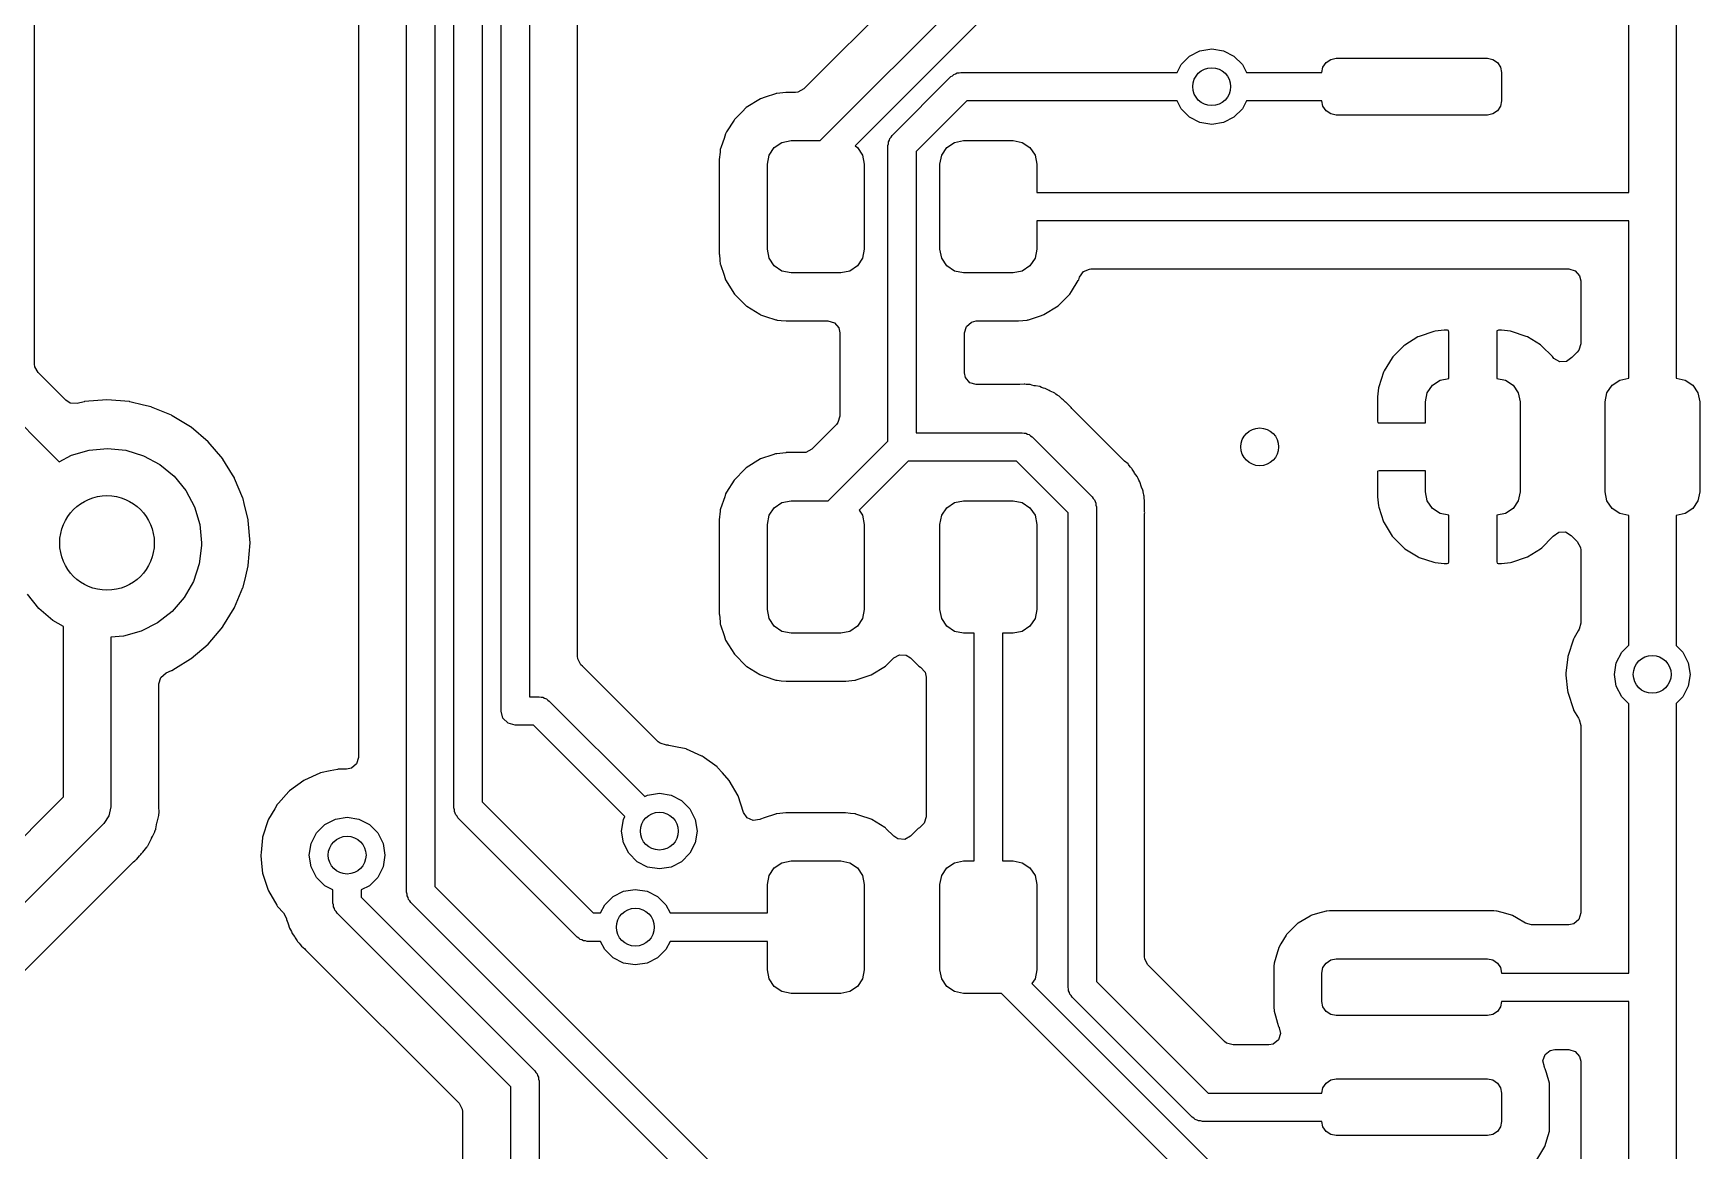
# Model space of a CAD drawing. Extents: x 51 to 243, y -135 to -54.
# Drawn here: x 205.98 to 223.6, y -107.77 to -95.96 of the extents above; entities that cross this region are included whole.
import ezdxf

# ---------------------------------------------------------------- set-up
doc = ezdxf.new("R2010")
doc.units = 0
doc.layers.add('BLACK', color=7, linetype='CONTINUOUS')

msp = doc.modelspace()

# ---------------------------------------------------------------- linework, layer by layer
at = {"layer": 'BLACK', "linetype": 'CONTINUOUS'}
for p, q in [((209.925, -105.041), (209.925, -83.549)), ((210.225, -83.6112), (210.225, -104.979)), ((210.424, -104.148), (210.424, -83.8115)), ((210.724, -83.8736), (210.724, -104.086)), ((210.924, -103.124), (210.924, -84.074)), ((211.224, -84.1361), (211.224, -102.974)), ((223.351, -84.1647), (223.351, -99.605)), ((211.732, -102.545), (211.732, -89.7147)), ((222.851, -97.64), (222.851, -92.86)), ((205.99, -99.4556), (205.99, -94.2941)), ((215.383, -95.2874), (214.126, -96.5446)), ((209.416, -95.4436), (209.416, -103.614)), ((214.3, -97.09), (215.928, -95.4611)), ((216.174, -95.6394), (214.668, -97.1463)), ((218.116, -96.2849), (218.205, -96.1964)), ((218.205, -96.1964), (218.316, -96.1396)), ((218.316, -96.1396), (218.44, -96.12)), ((218.44, -96.12), (218.564, -96.1396)), ((218.564, -96.1396), (218.675, -96.1964)), ((218.675, -96.1964), (218.764, -96.2849)), ((219.699, -96.2314), (219.756, -96.22)), ((219.756, -96.22), (221.356, -96.22)), ((221.356, -96.22), (221.413, -96.2314)), ((215.699, -96.4041), (215.713, -96.3901)), ((215.713, -96.3901), (215.732, -96.385)), ((215.732, -96.385), (215.749, -96.3751)), ((215.749, -96.3751), (215.769, -96.3751)), ((215.769, -96.3751), (215.788, -96.37)), ((215.788, -96.37), (218.073, -96.37)), ((218.073, -96.37), (218.116, -96.2849)), ((218.764, -96.2849), (218.807, -96.37)), ((218.807, -96.37), (219.606, -96.37)), ((219.606, -96.37), (219.617, -96.3126)), ((219.617, -96.3126), (219.65, -96.2639)), ((219.65, -96.2639), (219.699, -96.2314)), ((221.413, -96.2314), (221.462, -96.2639)), ((221.462, -96.2639), (221.495, -96.3126)), ((221.495, -96.3126), (221.506, -96.37)), ((221.506, -96.37), (221.506, -96.67)), ((214.064, -96.5786), (214.037, -96.5815)), ((214.126, -96.5446), (214.064, -96.5786)), ((215.06, -97.0361), (215.682, -96.4139)), ((215.682, -96.4139), (215.699, -96.4041)), ((213.511, -96.7467), (213.481, -96.7776)), ((213.517, -96.7415), (213.511, -96.7467)), ((213.667, -96.6484), (213.517, -96.7415)), ((213.718, -96.6314), (213.667, -96.6484)), ((213.828, -96.5947), (213.718, -96.6314)), ((213.835, -96.5925), (213.828, -96.5947)), ((213.828, -96.5947), (213.828, -96.5947)), ((213.842, -96.5918), (213.835, -96.5925)), ((213.937, -96.5818), (213.842, -96.5918)), ((213.842, -96.5918), (213.842, -96.5918)), ((213.941, -96.5815), (213.937, -96.5818)), ((213.937, -96.5818), (213.937, -96.5818)), ((214.037, -96.5815), (213.941, -96.5815)), ((215.85, -96.67), (215.316, -97.2043)), ((218.073, -96.67), (215.85, -96.67)), ((218.116, -96.7551), (218.073, -96.67)), ((218.205, -96.8436), (218.116, -96.7551)), ((218.764, -96.7551), (218.675, -96.8436)), ((218.807, -96.67), (218.764, -96.7551)), ((219.606, -96.67), (218.807, -96.67)), ((219.617, -96.7274), (219.606, -96.67)), ((219.65, -96.7761), (219.617, -96.7274)), ((221.495, -96.7274), (221.462, -96.7761)), ((221.506, -96.67), (221.495, -96.7274)), ((213.388, -96.8729), (213.31, -96.9989)), ((213.392, -96.8667), (213.388, -96.8729)), ((213.388, -96.8729), (213.388, -96.8729)), ((213.481, -96.7776), (213.392, -96.8667)), ((218.316, -96.9004), (218.205, -96.8436)), ((218.44, -96.92), (218.316, -96.9004)), ((218.564, -96.9004), (218.44, -96.92)), ((218.675, -96.8436), (218.564, -96.9004)), ((219.699, -96.8086), (219.65, -96.7761)), ((219.756, -96.82), (219.699, -96.8086)), ((221.356, -96.82), (219.756, -96.82)), ((221.413, -96.8086), (221.356, -96.82)), ((221.462, -96.7761), (221.413, -96.8086)), ((213.282, -97.0684), (213.253, -97.155)), ((213.299, -97.0173), (213.282, -97.0684)), ((213.31, -96.9989), (213.299, -97.0173)), ((213.895, -97.109), (213.991, -97.09)), ((213.991, -97.09), (214.3, -97.09)), ((215.021, -97.1033), (215.031, -97.0862)), ((215.021, -97.1231), (215.021, -97.1033)), ((215.031, -97.0862), (215.036, -97.0672)), ((215.036, -97.0672), (215.05, -97.0532)), ((215.05, -97.0532), (215.06, -97.0361)), ((215.72, -97.109), (215.816, -97.09)), ((215.816, -97.09), (216.341, -97.09)), ((216.341, -97.09), (216.437, -97.109)), ((213.241, -97.2114), (213.232, -97.2896)), ((213.243, -97.192), (213.241, -97.2114)), ((213.253, -97.155), (213.243, -97.1851)), ((213.243, -97.1851), (213.243, -97.192)), ((213.243, -97.192), (213.243, -97.192)), ((213.741, -97.34), (213.76, -97.2443)), ((213.76, -97.2443), (213.814, -97.1632)), ((213.814, -97.1632), (213.895, -97.109)), ((214.668, -97.1463), (214.693, -97.1632)), ((214.693, -97.1632), (214.747, -97.2443)), ((214.747, -97.2443), (214.766, -97.34)), ((215.016, -97.1422), (215.021, -97.1231)), ((215.016, -100.268), (215.016, -97.1422)), ((215.316, -97.2043), (215.316, -100.18)), ((215.566, -97.34), (215.585, -97.2443)), ((215.585, -97.2443), (215.639, -97.1632)), ((215.639, -97.1632), (215.72, -97.109)), ((216.437, -97.109), (216.518, -97.1632)), ((216.518, -97.1632), (216.572, -97.2443)), ((216.572, -97.2443), (216.591, -97.34)), ((213.232, -97.2896), (213.232, -98.2904)), ((213.741, -98.24), (213.741, -97.34)), ((214.766, -97.34), (214.766, -98.24)), ((215.566, -98.24), (215.566, -97.34)), ((216.591, -97.34), (216.591, -97.64)), ((216.591, -97.64), (222.851, -97.64)), ((222.851, -97.94), (216.591, -97.94)), ((216.591, -97.94), (216.591, -98.24)), ((222.851, -99.605), (222.851, -97.94)), ((213.232, -98.2904), (213.233, -98.2936)), ((213.233, -98.2936), (213.233, -98.2936)), ((213.233, -98.2936), (213.239, -98.3564)), ((213.76, -98.3357), (213.741, -98.24)), ((213.814, -98.4168), (213.76, -98.3357)), ((214.747, -98.3357), (214.693, -98.4168)), ((214.766, -98.24), (214.747, -98.3357)), ((215.585, -98.3357), (215.566, -98.24)), ((215.639, -98.4168), (215.585, -98.3357)), ((216.572, -98.3357), (216.518, -98.4168)), ((216.591, -98.24), (216.572, -98.3357)), ((213.239, -98.3564), (213.243, -98.3962)), ((213.243, -98.3962), (213.246, -98.4027)), ((213.246, -98.4027), (213.246, -98.4027)), ((213.246, -98.4027), (213.283, -98.5152)), ((213.283, -98.5152), (213.299, -98.5639)), ((213.895, -98.471), (213.814, -98.4168)), ((213.991, -98.49), (213.895, -98.471)), ((214.516, -98.49), (213.991, -98.49)), ((214.612, -98.471), (214.516, -98.49)), ((214.693, -98.4168), (214.612, -98.471)), ((215.72, -98.471), (215.639, -98.4168)), ((215.816, -98.49), (215.72, -98.471)), ((216.341, -98.49), (215.816, -98.49)), ((216.437, -98.471), (216.341, -98.49)), ((216.518, -98.4168), (216.437, -98.471)), ((217.042, -98.5348), (217.083, -98.4765)), ((217.083, -98.4765), (217.148, -98.4492)), ((217.148, -98.4492), (217.162, -98.4485)), ((217.162, -98.4485), (222.216, -98.4485)), ((222.216, -98.4485), (222.285, -98.4685)), ((222.285, -98.4685), (222.331, -98.5222)), ((213.299, -98.5639), (213.393, -98.7143)), ((216.94, -98.7133), (216.956, -98.6875)), ((216.956, -98.6875), (217.029, -98.569)), ((217.029, -98.569), (217.033, -98.5627)), ((217.029, -98.569), (217.029, -98.569)), ((217.033, -98.5627), (217.042, -98.5348)), ((222.331, -98.5222), (222.343, -98.5745)), ((222.343, -98.5745), (222.343, -99.2386)), ((213.393, -98.7143), (213.518, -98.8393)), ((213.518, -98.8393), (213.524, -98.8431)), ((213.524, -98.8431), (213.524, -98.8431)), ((213.524, -98.8431), (213.661, -98.9277)), ((216.665, -98.9316), (216.815, -98.8385)), ((216.815, -98.8385), (216.94, -98.7133)), ((213.661, -98.9277), (213.668, -98.9321)), ((213.668, -98.9321), (213.722, -98.9498)), ((213.722, -98.9498), (213.83, -98.9856)), ((213.83, -98.9856), (213.83, -98.9856)), ((213.83, -98.9856), (213.836, -98.9878)), ((213.836, -98.9878), (213.843, -98.9885)), ((213.843, -98.9885), (213.843, -98.9885)), ((213.843, -98.9885), (213.886, -98.9929)), ((213.886, -98.9929), (213.941, -98.9985)), ((213.941, -98.9985), (214.381, -98.9985)), ((214.381, -98.9985), (214.45, -99.0185)), ((214.45, -99.0185), (214.496, -99.0722)), ((215.845, -99.0564), (215.898, -99.0099)), ((215.898, -99.0099), (215.95, -98.9985)), ((215.95, -98.9985), (216.391, -98.9985)), ((216.391, -98.9985), (216.395, -98.9982)), ((216.395, -98.9982), (216.49, -98.9882)), ((216.395, -98.9982), (216.395, -98.9982)), ((216.49, -98.9882), (216.497, -98.9875)), ((216.49, -98.9882), (216.49, -98.9882)), ((216.497, -98.9875), (216.504, -98.9853)), ((216.504, -98.9853), (216.64, -98.9399)), ((216.504, -98.9853), (216.504, -98.9853)), ((216.64, -98.9399), (216.665, -98.9316)), ((214.496, -99.0722), (214.507, -99.1245)), ((214.507, -99.1245), (214.507, -100.005)), ((215.825, -99.1245), (215.845, -99.0564)), ((215.825, -99.5455), (215.825, -99.1245)), ((220.621, -99.1678), (220.483, -99.2531)), ((220.634, -99.1616), (220.621, -99.1678)), ((220.788, -99.1101), (220.634, -99.1616)), ((220.802, -99.1073), (220.788, -99.1101)), ((220.897, -99.0973), (220.802, -99.1073)), ((220.904, -99.097), (220.897, -99.0973)), ((220.933, -99.097), (220.904, -99.097)), ((220.941, -99.0987), (220.933, -99.097)), ((220.943, -99.0999), (220.941, -99.0987)), ((220.947, -99.1151), (220.943, -99.0999)), ((220.947, -99.6058), (220.947, -99.1151)), ((221.457, -99.1029), (221.455, -99.1105)), ((221.455, -99.1105), (221.455, -99.6058)), ((221.458, -99.1015), (221.457, -99.1029)), ((221.473, -99.097), (221.458, -99.1015)), ((221.498, -99.097), (221.473, -99.097)), ((221.505, -99.0973), (221.498, -99.097)), ((221.599, -99.107), (221.505, -99.0973)), ((221.612, -99.1099), (221.599, -99.107)), ((221.767, -99.161), (221.612, -99.1099)), ((221.78, -99.1672), (221.767, -99.161)), ((221.918, -99.2522), (221.78, -99.1672)), ((220.348, -99.3882), (220.263, -99.5262)), ((220.357, -99.3768), (220.348, -99.3882)), ((220.472, -99.2621), (220.357, -99.3768)), ((220.483, -99.2531), (220.472, -99.2621)), ((221.929, -99.2613), (221.918, -99.2522)), ((222.044, -99.3758), (221.929, -99.2613)), ((222.052, -99.3859), (222.044, -99.3758)), ((222.059, -99.3944), (222.052, -99.3859)), ((222.121, -99.4301), (222.059, -99.3944)), ((222.249, -99.3862), (222.192, -99.4268)), ((222.252, -99.3817), (222.249, -99.3862)), ((222.306, -99.3276), (222.252, -99.3817)), ((222.322, -99.3067), (222.306, -99.3276)), ((222.343, -99.2386), (222.322, -99.3067)), ((205.993, -99.4824), (205.99, -99.4556)), ((206.027, -99.5447), (205.993, -99.4824)), ((206.32, -99.8374), (206.027, -99.5447)), ((215.836, -99.5978), (215.825, -99.5455)), ((220.257, -99.5394), (220.206, -99.6937)), ((220.263, -99.5262), (220.257, -99.5394)), ((222.192, -99.4268), (222.121, -99.4301)), ((205.482, -99.7184), (206.251, -100.487)), ((215.882, -99.6515), (215.836, -99.5978)), ((215.95, -99.6715), (215.882, -99.6515)), ((216.399, -99.6715), (215.95, -99.6715)), ((216.411, -99.6709), (216.399, -99.6715)), ((216.457, -99.6666), (216.411, -99.6709)), ((216.465, -99.6678), (216.457, -99.6666)), ((216.478, -99.6699), (216.465, -99.6678)), ((216.498, -99.6715), (216.478, -99.6699)), ((216.519, -99.6715), (216.498, -99.6715)), ((216.536, -99.6758), (216.519, -99.6715)), ((216.564, -99.683), (216.536, -99.6758)), ((216.576, -99.6854), (216.564, -99.683)), ((216.621, -99.6926), (216.576, -99.6854)), ((216.641, -99.7011), (216.621, -99.6926)), ((216.66, -99.7075), (216.641, -99.7011)), ((216.68, -99.7129), (216.66, -99.7075)), ((216.687, -99.7167), (216.68, -99.7129)), ((216.721, -99.7351), (216.687, -99.7167)), ((216.687, -99.7167), (216.687, -99.7167)), ((216.731, -99.7403), (216.721, -99.7351)), ((216.767, -99.7555), (216.731, -99.7403)), ((220.203, -99.7071), (220.193, -99.8014)), ((220.206, -99.6937), (220.203, -99.7071)), ((220.72, -99.7593), (220.774, -99.6782)), ((220.774, -99.6782), (220.855, -99.624)), ((220.855, -99.624), (220.947, -99.6058)), ((221.455, -99.6058), (221.547, -99.624)), ((221.547, -99.624), (221.628, -99.6782)), ((221.628, -99.6782), (221.682, -99.7593)), ((222.62, -99.7593), (222.674, -99.6782)), ((222.674, -99.6782), (222.755, -99.624)), ((222.755, -99.624), (222.851, -99.605)), ((223.351, -99.605), (223.447, -99.624)), ((223.447, -99.624), (223.528, -99.6782)), ((223.528, -99.6782), (223.582, -99.7593)), ((206.368, -99.8673), (206.32, -99.8374)), ((206.439, -99.8708), (206.368, -99.8673)), ((206.514, -99.8526), (206.439, -99.8708)), ((206.519, -99.8515), (206.514, -99.8526)), ((206.514, -99.8526), (206.514, -99.8526)), ((206.756, -99.8328), (206.519, -99.8515)), ((206.993, -99.8515), (206.756, -99.8328)), ((206.998, -99.8526), (206.993, -99.8515)), ((207.142, -99.8873), (206.998, -99.8526)), ((206.998, -99.8526), (206.998, -99.8526)), ((207.224, -99.9069), (207.142, -99.8873)), ((207.228, -99.9088), (207.224, -99.9069)), ((207.438, -99.9959), (207.228, -99.9088)), ((207.228, -99.9088), (207.228, -99.9088)), ((216.774, -99.7587), (216.767, -99.7555)), ((216.767, -99.7555), (216.767, -99.7555)), ((216.78, -99.7636), (216.774, -99.7587)), ((216.791, -99.7718), (216.78, -99.7636)), ((216.807, -99.7827), (216.791, -99.7718)), ((216.819, -99.7892), (216.807, -99.7827)), ((216.826, -99.793), (216.819, -99.7892)), ((216.86, -99.8246), (216.826, -99.793)), ((216.869, -99.8324), (216.86, -99.8246)), ((216.872, -99.8351), (216.869, -99.8324)), ((216.893, -99.8556), (216.872, -99.8351)), ((216.896, -99.8584), (216.893, -99.8556)), ((216.947, -99.9069), (216.896, -99.8584)), ((216.952, -99.9136), (216.947, -99.9069)), ((216.952, -99.9136), (216.952, -99.9136)), ((216.96, -99.9224), (216.952, -99.9136)), ((217.51, -100.473), (216.96, -99.9224)), ((220.193, -99.8014), (220.193, -99.8079)), ((220.193, -99.8079), (220.193, -100.058)), ((220.701, -99.855), (220.72, -99.7593)), ((220.701, -100.076), (220.701, -99.855)), ((221.682, -99.7593), (221.701, -99.855)), ((221.701, -99.855), (221.701, -100.805)), ((222.601, -99.855), (222.62, -99.7593)), ((222.601, -100.805), (222.601, -99.855)), ((223.582, -99.7593), (223.601, -99.855)), ((223.601, -99.855), (223.601, -100.805)), ((207.443, -99.9978), (207.438, -99.9959)), ((207.438, -99.9959), (207.438, -99.9959)), ((207.447, -100), (207.443, -99.9978)), ((207.641, -100.119), (207.447, -100)), ((214.471, -100.094), (214.21, -100.355)), ((214.487, -100.073), (214.471, -100.094)), ((214.507, -100.005), (214.487, -100.073)), ((220.193, -100.058), (220.197, -100.073)), ((220.197, -100.073), (220.199, -100.074)), ((220.199, -100.074), (220.207, -100.076)), ((220.207, -100.076), (220.701, -100.076)), ((207.645, -100.122), (207.641, -100.119)), ((207.641, -100.119), (207.641, -100.119)), ((207.826, -100.276), (207.645, -100.122)), ((207.98, -100.457), (207.826, -100.276)), ((214.384, -100.9), (215.016, -100.268)), ((215.316, -100.18), (216.436, -100.18)), ((216.436, -100.18), (216.455, -100.185)), ((216.455, -100.185), (216.475, -100.185)), ((216.475, -100.185), (216.492, -100.195)), ((216.492, -100.195), (216.511, -100.2)), ((216.511, -100.2), (216.525, -100.214)), ((216.525, -100.214), (216.542, -100.224)), ((216.542, -100.224), (217.177, -100.859)), ((206.251, -100.487), (206.381, -100.419)), ((206.381, -100.419), (206.569, -100.364)), ((206.569, -100.364), (206.763, -100.346)), ((206.763, -100.346), (206.957, -100.366)), ((206.957, -100.366), (207.144, -100.424)), ((207.144, -100.424), (207.315, -100.517)), ((213.797, -100.415), (213.667, -100.458)), ((213.828, -100.405), (213.797, -100.415)), ((213.835, -100.402), (213.828, -100.405)), ((213.828, -100.405), (213.828, -100.405)), ((213.842, -100.402), (213.835, -100.402)), ((213.937, -100.392), (213.842, -100.402)), ((213.842, -100.402), (213.842, -100.402)), ((213.941, -100.391), (213.937, -100.392)), ((213.937, -100.392), (213.937, -100.392)), ((214.121, -100.391), (213.941, -100.391)), ((214.148, -100.389), (214.121, -100.391)), ((214.21, -100.355), (214.148, -100.389)), ((207.315, -100.517), (207.466, -100.641)), ((207.983, -100.461), (207.98, -100.457)), ((208.085, -100.627), (207.983, -100.461)), ((207.983, -100.461), (207.983, -100.461)), ((208.104, -100.659), (208.085, -100.627)), ((213.503, -100.566), (213.392, -100.677)), ((213.511, -100.557), (213.503, -100.566)), ((213.517, -100.552), (213.511, -100.557)), ((213.667, -100.458), (213.517, -100.552)), ((215.228, -100.48), (214.71, -100.998)), ((216.374, -100.48), (215.228, -100.48)), ((216.921, -101.027), (216.374, -100.48)), ((217.519, -100.481), (217.51, -100.473)), ((217.555, -100.511), (217.519, -100.481)), ((217.56, -100.517), (217.555, -100.511)), ((217.567, -100.528), (217.56, -100.517)), ((217.58, -100.543), (217.567, -100.528)), ((217.595, -100.558), (217.58, -100.543)), ((217.599, -100.565), (217.595, -100.558)), ((217.619, -100.598), (217.599, -100.565)), ((217.599, -100.565), (217.599, -100.565)), ((217.625, -100.608), (217.619, -100.598)), ((217.653, -100.645), (217.625, -100.608)), ((220.195, -100.59), (220.193, -100.598)), ((220.193, -100.598), (220.193, -100.852)), ((220.196, -100.588), (220.195, -100.59)), ((220.211, -100.584), (220.196, -100.588)), ((220.701, -100.584), (220.211, -100.584)), ((220.701, -100.805), (220.701, -100.584)), ((207.466, -100.641), (207.589, -100.793)), ((207.589, -100.793), (207.681, -100.965)), ((208.106, -100.664), (208.104, -100.659)), ((208.192, -100.871), (208.106, -100.664)), ((208.106, -100.664), (208.106, -100.664)), ((213.31, -100.809), (213.299, -100.827)), ((213.388, -100.683), (213.31, -100.809)), ((213.392, -100.677), (213.388, -100.683)), ((213.388, -100.683), (213.388, -100.683)), ((217.661, -100.665), (217.653, -100.645)), ((217.669, -100.683), (217.661, -100.665)), ((217.68, -100.701), (217.669, -100.683)), ((217.682, -100.709), (217.68, -100.701)), ((217.693, -100.746), (217.682, -100.709)), ((217.682, -100.709), (217.682, -100.709)), ((217.697, -100.757), (217.693, -100.746)), ((217.71, -100.789), (217.697, -100.757)), ((217.714, -100.8), (217.71, -100.789)), ((217.716, -100.814), (217.714, -100.8)), ((220.72, -100.901), (220.701, -100.805)), ((221.701, -100.805), (221.682, -100.901)), ((222.62, -100.901), (222.601, -100.805)), ((223.601, -100.805), (223.582, -100.901)), ((207.681, -100.965), (207.737, -101.152)), ((208.195, -100.878), (208.192, -100.871)), ((208.207, -100.928), (208.195, -100.878)), ((208.249, -101.103), (208.207, -100.928)), ((213.289, -100.858), (213.246, -100.987)), ((213.299, -100.827), (213.289, -100.858)), ((213.76, -101.054), (213.814, -100.973)), ((213.814, -100.973), (213.895, -100.919)), ((213.895, -100.919), (213.991, -100.9)), ((213.991, -100.9), (214.384, -100.9)), ((215.585, -101.054), (215.639, -100.973)), ((215.639, -100.973), (215.72, -100.919)), ((215.72, -100.919), (215.816, -100.9)), ((215.816, -100.9), (216.341, -100.9)), ((216.341, -100.9), (216.437, -100.919)), ((216.437, -100.919), (216.518, -100.973)), ((216.518, -100.973), (216.572, -101.054)), ((217.177, -100.859), (217.187, -100.876)), ((217.187, -100.876), (217.201, -100.89)), ((217.201, -100.89), (217.206, -100.909)), ((217.206, -100.909), (217.216, -100.926)), ((217.216, -100.926), (217.216, -100.946)), ((217.216, -100.946), (217.221, -100.965)), ((217.221, -100.965), (217.221, -105.983)), ((217.717, -100.821), (217.716, -100.814)), ((217.721, -100.841), (217.717, -100.821)), ((217.724, -100.852), (217.721, -100.841)), ((217.727, -100.861), (217.724, -100.852)), ((217.728, -100.907), (217.727, -100.861)), ((217.729, -100.919), (217.728, -100.907)), ((217.728, -100.907), (217.728, -100.907)), ((217.73, -100.924), (217.729, -100.919)), ((217.73, -100.953), (217.73, -100.924)), ((217.73, -100.957), (217.73, -100.953)), ((217.731, -101.017), (217.73, -100.957)), ((220.193, -100.852), (220.193, -100.859)), ((220.193, -100.859), (220.203, -100.954)), ((220.203, -100.954), (220.206, -100.968)), ((220.206, -100.968), (220.258, -101.122)), ((220.774, -100.982), (220.72, -100.901)), ((220.855, -101.036), (220.774, -100.982)), ((221.628, -100.982), (221.547, -101.036)), ((221.682, -100.901), (221.628, -100.982)), ((222.674, -100.982), (222.62, -100.901)), ((222.755, -101.036), (222.674, -100.982)), ((223.528, -100.982), (223.447, -101.036)), ((223.582, -100.901), (223.528, -100.982)), ((207.737, -101.152), (207.756, -101.346)), ((208.251, -101.109), (208.249, -101.103)), ((208.269, -101.346), (208.251, -101.109)), ((213.242, -101.009), (213.232, -101.1)), ((213.232, -101.1), (213.232, -102.1)), ((213.243, -101.002), (213.242, -101.009)), ((213.246, -100.987), (213.243, -100.995)), ((213.243, -100.995), (213.243, -101.002)), ((213.243, -101.002), (213.243, -101.002)), ((213.741, -101.15), (213.76, -101.054)), ((213.741, -102.05), (213.741, -101.15)), ((214.71, -100.998), (214.747, -101.054)), ((214.747, -101.054), (214.766, -101.15)), ((214.766, -101.15), (214.766, -102.05)), ((215.566, -101.15), (215.585, -101.054)), ((215.566, -102.05), (215.566, -101.15)), ((216.572, -101.054), (216.591, -101.15)), ((216.591, -101.15), (216.591, -102.05)), ((216.921, -106.045), (216.921, -101.027)), ((217.73, -101.035), (217.732, -101.027)), ((217.73, -101.047), (217.73, -101.035)), ((217.73, -105.72), (217.73, -101.047)), ((217.732, -101.027), (217.731, -101.017)), ((220.258, -101.122), (220.264, -101.135)), ((220.264, -101.135), (220.349, -101.273)), ((220.947, -101.054), (220.855, -101.036)), ((220.947, -101.549), (220.947, -101.054)), ((221.547, -101.036), (221.455, -101.054)), ((221.455, -101.054), (221.455, -101.545)), ((222.851, -101.055), (222.755, -101.036)), ((222.851, -102.426), (222.851, -101.055)), ((223.447, -101.036), (223.351, -101.055)), ((223.351, -101.055), (223.351, -102.43)), ((220.349, -101.273), (220.358, -101.284)), ((220.358, -101.284), (220.473, -101.399)), ((221.93, -101.398), (222.045, -101.283)), ((222.045, -101.283), (222.052, -101.274)), ((222.052, -101.274), (222.11, -101.233)), ((222.11, -101.233), (222.181, -101.23)), ((222.181, -101.23), (222.242, -101.266)), ((222.242, -101.266), (222.249, -101.273)), ((222.249, -101.273), (222.253, -101.279)), ((222.253, -101.279), (222.258, -101.285)), ((222.258, -101.285), (222.306, -101.332)), ((222.306, -101.332), (222.34, -101.395)), ((207.756, -101.374), (207.731, -101.568)), ((207.756, -101.346), (207.756, -101.374)), ((208.251, -101.583), (208.269, -101.346)), ((220.473, -101.399), (220.484, -101.408)), ((220.484, -101.408), (220.622, -101.493)), ((220.622, -101.493), (220.635, -101.499)), ((220.635, -101.499), (220.79, -101.55)), ((221.614, -101.55), (221.768, -101.498)), ((221.768, -101.498), (221.781, -101.492)), ((221.781, -101.492), (221.919, -101.407)), ((221.919, -101.407), (221.93, -101.398)), ((222.34, -101.395), (222.343, -101.421)), ((222.343, -101.421), (222.343, -102.196)), ((207.731, -101.568), (207.67, -101.753)), ((208.223, -101.699), (208.249, -101.588)), ((208.249, -101.588), (208.251, -101.583)), ((208.249, -101.588), (208.249, -101.588)), ((220.79, -101.55), (220.803, -101.553)), ((220.803, -101.553), (220.897, -101.563)), ((220.897, -101.563), (220.904, -101.563)), ((220.904, -101.563), (220.929, -101.563)), ((220.929, -101.563), (220.944, -101.559)), ((220.944, -101.559), (220.945, -101.557)), ((220.945, -101.557), (220.947, -101.549)), ((221.455, -101.545), (221.459, -101.56)), ((221.459, -101.56), (221.461, -101.561)), ((221.461, -101.561), (221.469, -101.563)), ((221.469, -101.563), (221.498, -101.563)), ((221.498, -101.563), (221.505, -101.563)), ((221.505, -101.563), (221.6, -101.553)), ((221.6, -101.553), (221.614, -101.55)), ((207.67, -101.753), (207.573, -101.922)), ((208.106, -102.028), (208.193, -101.818)), ((208.193, -101.818), (208.195, -101.814)), ((208.193, -101.818), (208.193, -101.818)), ((208.195, -101.814), (208.223, -101.699)), ((206.037, -102.041), (205.915, -101.888)), ((206.185, -102.167), (206.037, -102.041)), ((207.573, -101.922), (207.446, -102.07)), ((207.983, -102.231), (208.102, -102.037)), ((208.102, -102.037), (208.104, -102.033)), ((208.104, -102.033), (208.106, -102.028)), ((206.296, -102.229), (206.185, -102.167)), ((207.292, -102.19), (207.118, -102.278)), ((207.446, -102.07), (207.292, -102.19)), ((213.232, -102.1), (213.233, -102.104)), ((213.233, -102.104), (213.233, -102.104)), ((213.233, -102.104), (213.241, -102.182)), ((213.241, -102.182), (213.243, -102.206)), ((213.243, -102.206), (213.246, -102.213)), ((213.246, -102.213), (213.246, -102.213)), ((213.246, -102.213), (213.283, -102.325)), ((213.76, -102.146), (213.741, -102.05)), ((213.814, -102.227), (213.76, -102.146)), ((214.747, -102.146), (214.693, -102.227)), ((214.766, -102.05), (214.747, -102.146)), ((215.585, -102.146), (215.566, -102.05)), ((215.639, -102.227), (215.585, -102.146)), ((216.572, -102.146), (216.518, -102.227)), ((216.591, -102.05), (216.572, -102.146)), ((222.343, -102.196), (222.326, -102.259)), ((206.296, -104.033), (206.296, -102.229)), ((206.93, -102.331), (206.796, -102.341)), ((206.796, -102.341), (206.796, -104.136)), ((207.118, -102.278), (206.93, -102.331)), ((207.826, -102.416), (207.98, -102.235)), ((207.98, -102.235), (207.983, -102.231)), ((207.983, -102.231), (207.983, -102.231)), ((213.283, -102.325), (213.299, -102.374)), ((213.299, -102.374), (213.393, -102.524)), ((213.895, -102.281), (213.814, -102.227)), ((213.991, -102.3), (213.895, -102.281)), ((214.516, -102.3), (213.991, -102.3)), ((214.612, -102.281), (214.516, -102.3)), ((214.693, -102.227), (214.612, -102.281)), ((215.72, -102.281), (215.639, -102.227)), ((215.816, -102.3), (215.72, -102.281)), ((215.928, -102.3), (215.816, -102.3)), ((215.928, -104.71), (215.928, -102.3)), ((216.341, -102.3), (216.228, -102.3)), ((216.228, -102.3), (216.228, -104.71)), ((216.437, -102.281), (216.341, -102.3)), ((216.518, -102.227), (216.437, -102.281)), ((222.265, -102.365), (222.206, -102.547)), ((222.273, -102.35), (222.265, -102.365)), ((222.317, -102.274), (222.273, -102.35)), ((222.326, -102.259), (222.317, -102.274)), ((207.641, -102.573), (207.645, -102.57)), ((207.645, -102.57), (207.826, -102.416)), ((211.735, -102.572), (211.732, -102.545)), ((213.393, -102.524), (213.518, -102.649)), ((214.99, -102.648), (215.077, -102.562)), ((215.077, -102.562), (215.139, -102.528)), ((215.139, -102.528), (215.21, -102.533)), ((215.21, -102.533), (215.255, -102.562)), ((215.255, -102.562), (215.343, -102.649)), ((222.205, -102.553), (222.187, -102.719)), ((222.206, -102.547), (222.205, -102.553)), ((222.205, -102.553), (222.205, -102.553)), ((222.719, -102.613), (222.776, -102.501)), ((222.776, -102.501), (222.851, -102.426)), ((223.351, -102.43), (223.423, -102.501)), ((223.423, -102.501), (223.48, -102.613)), ((207.324, -102.768), (207.382, -102.719)), ((207.382, -102.719), (207.438, -102.696)), ((207.438, -102.696), (207.443, -102.694)), ((207.438, -102.696), (207.438, -102.696)), ((207.443, -102.694), (207.48, -102.672)), ((207.48, -102.672), (207.641, -102.573)), ((207.641, -102.573), (207.641, -102.573)), ((211.769, -102.634), (211.735, -102.572)), ((211.785, -102.65), (211.769, -102.634)), ((211.788, -102.652), (211.785, -102.65)), ((211.832, -102.694), (211.788, -102.652)), ((211.839, -102.701), (211.832, -102.694)), ((211.844, -102.708), (211.839, -102.701)), ((211.852, -102.716), (211.844, -102.708)), ((211.844, -102.708), (211.844, -102.708)), ((212.584, -103.449), (211.852, -102.716)), ((213.518, -102.649), (213.524, -102.653)), ((213.524, -102.653), (213.524, -102.653)), ((213.524, -102.653), (213.661, -102.738)), ((213.661, -102.738), (213.668, -102.742)), ((213.668, -102.742), (213.719, -102.759)), ((214.679, -102.795), (214.827, -102.746)), ((214.827, -102.746), (214.84, -102.742)), ((214.84, -102.742), (214.99, -102.648)), ((215.343, -102.649), (215.36, -102.66)), ((215.36, -102.66), (215.408, -102.713)), ((215.408, -102.713), (215.42, -102.767)), ((222.187, -102.719), (222.186, -102.736)), ((222.186, -102.736), (222.186, -102.743)), ((222.186, -102.743), (222.204, -102.908)), ((222.699, -102.736), (222.719, -102.613)), ((222.719, -102.86), (222.699, -102.736)), ((223.48, -102.613), (223.499, -102.736)), ((223.499, -102.736), (223.48, -102.86)), ((207.304, -102.836), (207.324, -102.768)), ((207.304, -104.123), (207.304, -102.836)), ((213.719, -102.759), (213.83, -102.796)), ((213.83, -102.796), (213.83, -102.796)), ((213.83, -102.796), (213.836, -102.798)), ((213.836, -102.798), (213.843, -102.798)), ((213.843, -102.798), (213.843, -102.798)), ((213.843, -102.798), (213.886, -102.803)), ((213.886, -102.803), (213.941, -102.808)), ((213.941, -102.808), (214.566, -102.808)), ((214.566, -102.808), (214.57, -102.808)), ((214.57, -102.808), (214.665, -102.798)), ((214.57, -102.808), (214.57, -102.808)), ((214.665, -102.798), (214.665, -102.798)), ((214.665, -102.798), (214.672, -102.798)), ((214.672, -102.798), (214.679, -102.795)), ((214.679, -102.795), (214.679, -102.795)), ((215.42, -102.767), (215.42, -104.243)), ((222.204, -102.908), (222.206, -102.926)), ((222.776, -102.972), (222.719, -102.86)), ((223.48, -102.86), (223.423, -102.972)), ((211.224, -102.974), (211.328, -102.974)), ((211.328, -102.974), (211.347, -102.979)), ((211.347, -102.979), (211.367, -102.979)), ((211.367, -102.979), (211.384, -102.989)), ((211.384, -102.989), (211.403, -102.994)), ((211.403, -102.994), (211.417, -103.008)), ((211.417, -103.008), (211.434, -103.018)), ((211.434, -103.018), (212.445, -104.029)), ((222.206, -102.926), (222.265, -103.108)), ((222.851, -103.047), (222.776, -102.972)), ((222.851, -105.895), (222.851, -103.047)), ((223.423, -102.972), (223.351, -103.043)), ((223.351, -103.043), (223.351, -112.94)), ((210.944, -103.199), (210.924, -103.124)), ((210.999, -103.254), (210.944, -103.199)), ((211.074, -103.274), (210.999, -103.254)), ((211.266, -103.274), (211.074, -103.274)), ((212.233, -104.241), (211.266, -103.274)), ((222.265, -103.108), (222.268, -103.114)), ((222.268, -103.114), (222.268, -103.114)), ((222.268, -103.114), (222.285, -103.143)), ((222.285, -103.143), (222.318, -103.201)), ((222.318, -103.201), (222.326, -103.214)), ((222.326, -103.214), (222.343, -103.277)), ((212.605, -103.465), (212.584, -103.449)), ((222.343, -103.277), (222.343, -105.26)), ((209.416, -103.614), (209.396, -103.682)), ((212.673, -103.486), (212.605, -103.465)), ((212.693, -103.486), (212.673, -103.486)), ((212.7, -103.487), (212.693, -103.486)), ((212.787, -103.505), (212.7, -103.487)), ((212.7, -103.487), (212.7, -103.487)), ((212.88, -103.525), (212.787, -103.505)), ((212.886, -103.528), (212.88, -103.525)), ((213.049, -103.6), (212.886, -103.528)), ((212.886, -103.528), (212.886, -103.528)), ((213.055, -103.603), (213.049, -103.6)), ((213.049, -103.6), (213.049, -103.6)), ((213.06, -103.607), (213.055, -103.603)), ((213.076, -103.618), (213.06, -103.607)), ((213.06, -103.607), (213.06, -103.607)), ((213.209, -103.715), (213.076, -103.618)), ((209.008, -103.782), (208.845, -103.854)), ((209.014, -103.779), (209.008, -103.782)), ((209.008, -103.782), (209.008, -103.782)), ((209.115, -103.758), (209.014, -103.779)), ((209.194, -103.741), (209.115, -103.758)), ((209.201, -103.739), (209.194, -103.741)), ((209.194, -103.741), (209.194, -103.741)), ((209.29, -103.739), (209.201, -103.739)), ((209.343, -103.728), (209.29, -103.739)), ((209.396, -103.682), (209.343, -103.728)), ((213.214, -103.72), (213.209, -103.715)), ((213.265, -103.777), (213.214, -103.72)), ((213.214, -103.72), (213.214, -103.72)), ((213.337, -103.857), (213.265, -103.777)), ((208.68, -103.974), (208.569, -104.097)), ((208.685, -103.969), (208.68, -103.974)), ((208.68, -103.974), (208.68, -103.974)), ((208.839, -103.857), (208.685, -103.969)), ((208.845, -103.854), (208.839, -103.857)), ((208.845, -103.854), (208.845, -103.854)), ((213.433, -104.022), (213.337, -103.857)), ((195.98, -114.349), (206.296, -104.033)), ((206.796, -104.136), (206.777, -104.232)), ((206.796, -104.136), (206.796, -104.136)), ((207.304, -104.127), (207.304, -104.123)), ((207.307, -104.204), (207.304, -104.127)), ((208.53, -104.157), (208.466, -104.268)), ((208.557, -104.111), (208.53, -104.157)), ((208.569, -104.097), (208.557, -104.111)), ((210.43, -104.168), (210.424, -104.148)), ((210.724, -104.086), (211.898, -105.26)), ((212.445, -104.029), (212.474, -104.014)), ((212.474, -104.014), (212.598, -103.994)), ((212.598, -103.994), (212.722, -104.014)), ((212.722, -104.014), (212.833, -104.07)), ((212.833, -104.07), (212.922, -104.159)), ((213.489, -104.196), (213.433, -104.022)), ((206.723, -104.313), (196.333, -114.703)), ((206.777, -104.232), (206.723, -104.313)), ((207.272, -104.369), (207.285, -104.306)), ((207.285, -104.306), (207.286, -104.301)), ((207.286, -104.301), (207.29, -104.286)), ((207.29, -104.286), (207.304, -104.23)), ((207.304, -104.219), (207.305, -104.215)), ((207.304, -104.223), (207.304, -104.219)), ((207.304, -104.219), (207.304, -104.219)), ((207.304, -104.23), (207.304, -104.223)), ((207.305, -104.211), (207.307, -104.204)), ((207.305, -104.215), (207.305, -104.211)), ((208.461, -104.276), (208.402, -104.458)), ((208.466, -104.268), (208.461, -104.276)), ((208.972, -104.413), (209.061, -104.324)), ((209.061, -104.324), (209.172, -104.268)), ((209.172, -104.268), (209.296, -104.248)), ((209.296, -104.248), (209.42, -104.268)), ((209.42, -104.268), (209.531, -104.324)), ((209.531, -104.324), (209.62, -104.413)), ((210.43, -104.187), (210.43, -104.168)), ((210.439, -104.204), (210.43, -104.187)), ((210.445, -104.223), (210.439, -104.204)), ((210.459, -104.237), (210.445, -104.223)), ((210.468, -104.255), (210.459, -104.237)), ((211.73, -105.516), (210.468, -104.255)), ((212.198, -104.394), (212.218, -104.27)), ((212.218, -104.27), (212.233, -104.241)), ((212.922, -104.159), (212.978, -104.27)), ((212.978, -104.27), (212.998, -104.394)), ((213.527, -104.254), (213.489, -104.196)), ((213.592, -104.282), (213.527, -104.254)), ((213.662, -104.272), (213.592, -104.282)), ((213.667, -104.268), (213.662, -104.272)), ((213.707, -104.255), (213.667, -104.268)), ((213.828, -104.215), (213.707, -104.255)), ((213.835, -104.212), (213.828, -104.215)), ((213.828, -104.215), (213.828, -104.215)), ((213.842, -104.212), (213.835, -104.212)), ((213.937, -104.202), (213.842, -104.212)), ((213.842, -104.212), (213.842, -104.212)), ((213.941, -104.201), (213.937, -104.202)), ((213.937, -104.202), (213.937, -104.202)), ((214.566, -104.201), (213.941, -104.201)), ((214.621, -104.207), (214.566, -104.201)), ((214.664, -104.212), (214.621, -104.207)), ((214.671, -104.212), (214.664, -104.212)), ((214.664, -104.212), (214.664, -104.212)), ((214.677, -104.214), (214.671, -104.212)), ((214.717, -104.228), (214.677, -104.214)), ((214.677, -104.214), (214.677, -104.214)), ((214.839, -104.268), (214.717, -104.228)), ((214.845, -104.272), (214.839, -104.268)), ((214.983, -104.357), (214.845, -104.272)), ((214.845, -104.272), (214.845, -104.272)), ((215.4, -104.311), (215.36, -104.35)), ((215.42, -104.243), (215.4, -104.311)), ((207.196, -104.537), (207.227, -104.471)), ((207.227, -104.471), (207.228, -104.467)), ((207.228, -104.467), (207.236, -104.452)), ((207.236, -104.452), (207.262, -104.402)), ((207.262, -104.402), (207.263, -104.395)), ((207.263, -104.395), (207.266, -104.39)), ((207.266, -104.39), (207.267, -104.384)), ((207.267, -104.384), (207.271, -104.377)), ((207.271, -104.377), (207.272, -104.369)), ((208.402, -104.465), (208.386, -104.619)), ((208.402, -104.458), (208.402, -104.465)), ((208.402, -104.465), (208.402, -104.465)), ((208.916, -104.524), (208.972, -104.413)), ((209.62, -104.413), (209.676, -104.524)), ((212.218, -104.518), (212.198, -104.394)), ((212.998, -104.394), (212.978, -104.518)), ((214.989, -104.361), (214.983, -104.357)), ((214.994, -104.366), (214.989, -104.361)), ((215.077, -104.448), (214.994, -104.366)), ((215.122, -104.477), (215.077, -104.448)), ((215.193, -104.482), (215.122, -104.477)), ((215.255, -104.448), (215.193, -104.482)), ((215.336, -104.367), (215.255, -104.448)), ((215.342, -104.362), (215.336, -104.367)), ((215.348, -104.358), (215.342, -104.362)), ((215.36, -104.35), (215.348, -104.358)), ((215.348, -104.358), (215.348, -104.358)), ((207.071, -104.689), (207.101, -104.654)), ((207.101, -104.654), (207.108, -104.647)), ((207.108, -104.647), (207.114, -104.641)), ((207.114, -104.641), (207.122, -104.63)), ((207.122, -104.63), (207.131, -104.619)), ((207.131, -104.619), (207.134, -104.615)), ((207.134, -104.615), (207.176, -104.565)), ((207.176, -104.565), (207.181, -104.56)), ((207.176, -104.565), (207.176, -104.565)), ((207.181, -104.56), (207.185, -104.553)), ((207.185, -104.553), (207.188, -104.548)), ((207.188, -104.548), (207.191, -104.543)), ((207.191, -104.543), (207.196, -104.537)), ((208.386, -104.619), (208.382, -104.648)), ((208.382, -104.648), (208.383, -104.655)), ((208.383, -104.655), (208.395, -104.771)), ((208.896, -104.648), (208.916, -104.524)), ((208.916, -104.772), (208.896, -104.648)), ((209.676, -104.524), (209.696, -104.648)), ((209.696, -104.648), (209.676, -104.772)), ((212.274, -104.629), (212.218, -104.518)), ((212.363, -104.718), (212.274, -104.629)), ((212.922, -104.629), (212.833, -104.718)), ((212.978, -104.518), (212.922, -104.629)), ((198.216, -113.539), (207.035, -104.72)), ((207.035, -104.72), (207.049, -104.707)), ((207.049, -104.707), (207.061, -104.699)), ((207.061, -104.699), (207.067, -104.695)), ((207.061, -104.699), (207.061, -104.699)), ((207.067, -104.695), (207.071, -104.689)), ((207.071, -104.689), (207.071, -104.689)), ((208.395, -104.771), (208.402, -104.838)), ((208.402, -104.838), (208.461, -105.02)), ((208.972, -104.883), (208.916, -104.772)), ((209.676, -104.772), (209.62, -104.883)), ((212.474, -104.774), (212.363, -104.718)), ((212.598, -104.794), (212.474, -104.774)), ((212.722, -104.774), (212.598, -104.794)), ((212.833, -104.718), (212.722, -104.774)), ((213.76, -104.864), (213.814, -104.783)), ((213.814, -104.783), (213.895, -104.729)), ((213.895, -104.729), (213.991, -104.71)), ((213.991, -104.71), (214.516, -104.71)), ((214.516, -104.71), (214.612, -104.729)), ((214.612, -104.729), (214.693, -104.783)), ((214.693, -104.783), (214.747, -104.864)), ((215.585, -104.864), (215.639, -104.783)), ((215.639, -104.783), (215.72, -104.729)), ((215.72, -104.729), (215.816, -104.71)), ((215.816, -104.71), (215.928, -104.71)), ((216.228, -104.71), (216.341, -104.71)), ((216.341, -104.71), (216.437, -104.729)), ((216.437, -104.729), (216.518, -104.783)), ((216.518, -104.783), (216.572, -104.864)), ((208.461, -105.02), (208.465, -105.025)), ((208.465, -105.025), (208.465, -105.025)), ((208.465, -105.025), (208.552, -105.177)), ((209.061, -104.972), (208.972, -104.883)), ((209.146, -105.015), (209.061, -104.972)), ((209.146, -105.156), (209.146, -105.015)), ((209.531, -104.972), (209.446, -105.015)), ((209.446, -105.015), (209.446, -105.094)), ((209.62, -104.883), (209.531, -104.972)), ((210.225, -104.979), (213.829, -108.583)), ((212.109, -105.086), (212.22, -105.03)), ((212.22, -105.03), (212.344, -105.01)), ((212.344, -105.01), (212.468, -105.03)), ((212.468, -105.03), (212.579, -105.086)), ((213.741, -104.96), (213.76, -104.864)), ((213.741, -105.26), (213.741, -104.96)), ((214.747, -104.864), (214.766, -104.96)), ((214.766, -104.96), (214.766, -105.86)), ((215.566, -104.96), (215.585, -104.864)), ((215.566, -105.86), (215.566, -104.96)), ((216.572, -104.864), (216.591, -104.96)), ((216.591, -104.96), (216.591, -105.86)), ((208.552, -105.177), (208.557, -105.185)), ((208.557, -105.185), (208.561, -105.19)), ((208.561, -105.19), (208.623, -105.259)), ((209.151, -105.175), (209.146, -105.156)), ((209.151, -105.195), (209.151, -105.175)), ((209.161, -105.212), (209.151, -105.195)), ((209.166, -105.231), (209.161, -105.212)), ((209.446, -105.094), (211.282, -106.93)), ((209.93, -105.061), (209.925, -105.041)), ((209.93, -105.08), (209.93, -105.061)), ((209.94, -105.097), (209.93, -105.08)), ((209.945, -105.116), (209.94, -105.097)), ((209.959, -105.13), (209.945, -105.116)), ((209.969, -105.148), (209.959, -105.13)), ((213.741, -108.92), (209.969, -105.148)), ((211.977, -105.26), (212.02, -105.175)), ((212.02, -105.175), (212.109, -105.086)), ((212.579, -105.086), (212.668, -105.175)), ((212.668, -105.175), (212.711, -105.26)), ((208.623, -105.259), (208.652, -105.312)), ((208.652, -105.312), (208.652, -105.313)), ((208.652, -105.313), (208.653, -105.321)), ((208.653, -105.321), (208.656, -105.328)), ((208.656, -105.328), (208.656, -105.328)), ((208.656, -105.328), (208.67, -105.364)), ((208.67, -105.364), (208.674, -105.375)), ((208.674, -105.375), (208.687, -105.42)), ((209.18, -105.245), (209.166, -105.231)), ((209.19, -105.262), (209.18, -105.245)), ((211.026, -107.098), (209.19, -105.262)), ((211.898, -105.26), (211.977, -105.26)), ((212.711, -105.26), (213.741, -105.26)), ((219.349, -105.371), (219.232, -105.488)), ((219.356, -105.367), (219.349, -105.371)), ((219.482, -105.292), (219.356, -105.367)), ((219.356, -105.367), (219.356, -105.367)), ((219.492, -105.286), (219.482, -105.292)), ((219.5, -105.284), (219.492, -105.286)), ((219.56, -105.266), (219.5, -105.284)), ((219.5, -105.284), (219.5, -105.284)), ((219.652, -105.239), (219.56, -105.266)), ((219.659, -105.239), (219.652, -105.239)), ((219.687, -105.237), (219.659, -105.239)), ((219.659, -105.239), (219.659, -105.239)), ((219.689, -105.236), (219.687, -105.237)), ((219.687, -105.237), (219.687, -105.237)), ((221.423, -105.236), (219.689, -105.236)), ((221.425, -105.237), (221.423, -105.236)), ((221.453, -105.239), (221.425, -105.237)), ((221.425, -105.237), (221.425, -105.237)), ((221.46, -105.239), (221.453, -105.239)), ((221.453, -105.239), (221.453, -105.239)), ((221.552, -105.266), (221.46, -105.239)), ((221.612, -105.284), (221.552, -105.266)), ((221.62, -105.286), (221.612, -105.284)), ((221.612, -105.284), (221.612, -105.284)), ((221.663, -105.312), (221.62, -105.286)), ((221.76, -105.369), (221.663, -105.312)), ((221.824, -105.386), (221.76, -105.369)), ((222.216, -105.386), (221.824, -105.386)), ((222.269, -105.375), (222.216, -105.386)), ((222.322, -105.329), (222.269, -105.375)), ((222.343, -105.26), (222.322, -105.329)), ((208.687, -105.42), (208.698, -105.438)), ((208.698, -105.438), (208.706, -105.456)), ((208.706, -105.456), (208.714, -105.476)), ((208.714, -105.476), (208.738, -105.508)), ((208.738, -105.508), (208.742, -105.513)), ((208.742, -105.513), (208.748, -105.523)), ((208.748, -105.523), (208.768, -105.556)), ((208.768, -105.556), (208.768, -105.556)), ((208.768, -105.556), (208.772, -105.563)), ((208.772, -105.563), (208.787, -105.578)), ((211.747, -105.526), (211.73, -105.516)), ((211.761, -105.54), (211.747, -105.526)), ((211.78, -105.545), (211.761, -105.54)), ((211.797, -105.555), (211.78, -105.545)), ((211.817, -105.555), (211.797, -105.555)), ((211.836, -105.56), (211.817, -105.555)), ((211.977, -105.56), (211.836, -105.56)), ((212.02, -105.645), (211.977, -105.56)), ((212.711, -105.56), (212.668, -105.645)), ((213.741, -105.56), (212.711, -105.56)), ((213.741, -105.86), (213.741, -105.56)), ((219.228, -105.495), (219.172, -105.588)), ((219.232, -105.488), (219.228, -105.495)), ((219.228, -105.495), (219.228, -105.495)), ((208.787, -105.578), (208.8, -105.593)), ((208.8, -105.593), (208.812, -105.61)), ((208.812, -105.61), (208.847, -105.639)), ((208.847, -105.639), (208.848, -105.64)), ((208.848, -105.64), (208.857, -105.648)), ((208.857, -105.648), (210.48, -107.271)), ((212.109, -105.734), (212.02, -105.645)), ((212.22, -105.79), (212.109, -105.734)), ((212.579, -105.734), (212.468, -105.79)), ((212.668, -105.645), (212.579, -105.734)), ((217.732, -105.747), (217.73, -105.72)), ((219.136, -105.67), (219.1, -105.791)), ((219.145, -105.639), (219.136, -105.67)), ((219.147, -105.631), (219.145, -105.639)), ((219.145, -105.639), (219.145, -105.639)), ((219.172, -105.588), (219.147, -105.631)), ((212.344, -105.81), (212.22, -105.79)), ((212.468, -105.79), (212.344, -105.81)), ((213.76, -105.956), (213.741, -105.86)), ((214.766, -105.86), (214.747, -105.956)), ((215.585, -105.956), (215.566, -105.86)), ((216.591, -105.86), (216.572, -105.956)), ((217.766, -105.809), (217.732, -105.747)), ((218.577, -106.62), (217.766, -105.809)), ((219.098, -105.817), (219.097, -105.828)), ((219.097, -105.828), (219.097, -106.262)), ((219.1, -105.798), (219.098, -105.817)), ((219.1, -105.791), (219.1, -105.798)), ((219.1, -105.798), (219.1, -105.798)), ((219.606, -105.895), (219.617, -105.838)), ((219.606, -106.195), (219.606, -105.895)), ((219.617, -105.838), (219.65, -105.789)), ((219.65, -105.789), (219.699, -105.756)), ((219.699, -105.756), (219.756, -105.745)), ((219.756, -105.745), (221.356, -105.745)), ((221.356, -105.745), (221.413, -105.756)), ((221.413, -105.756), (221.462, -105.789)), ((221.462, -105.789), (221.495, -105.838)), ((221.495, -105.838), (221.506, -105.895)), ((221.506, -105.895), (222.851, -105.895)), ((213.814, -106.037), (213.76, -105.956)), ((213.895, -106.091), (213.814, -106.037)), ((213.991, -106.11), (213.895, -106.091)), ((214.612, -106.091), (214.516, -106.11)), ((214.693, -106.037), (214.612, -106.091)), ((214.747, -105.956), (214.693, -106.037)), ((215.639, -106.037), (215.585, -105.956)), ((215.72, -106.091), (215.639, -106.037)), ((215.816, -106.11), (215.72, -106.091)), ((216.572, -105.956), (216.538, -106.006)), ((216.538, -106.006), (218.967, -108.435)), ((216.926, -106.064), (216.921, -106.045)), ((216.926, -106.084), (216.926, -106.064)), ((216.936, -106.101), (216.926, -106.084)), ((217.221, -105.983), (218.403, -107.165)), ((214.516, -106.11), (213.991, -106.11)), ((216.217, -106.11), (215.816, -106.11)), ((218.799, -108.691), (216.217, -106.11)), ((216.941, -106.12), (216.936, -106.101)), ((216.955, -106.134), (216.941, -106.12)), ((216.965, -106.151), (216.955, -106.134)), ((218.235, -107.421), (216.965, -106.151)), ((219.097, -106.262), (219.098, -106.264)), ((219.098, -106.264), (219.098, -106.264)), ((219.098, -106.264), (219.099, -106.287)), ((219.617, -106.252), (219.606, -106.195)), ((219.65, -106.301), (219.617, -106.252)), ((221.495, -106.252), (221.462, -106.301)), ((221.506, -106.195), (221.495, -106.252)), ((222.851, -106.195), (221.506, -106.195)), ((222.851, -112.94), (222.851, -106.195)), ((222.851, -106.195), (222.851, -106.195)), ((219.099, -106.287), (219.1, -106.299)), ((219.1, -106.299), (219.115, -106.348)), ((219.115, -106.348), (219.137, -106.426)), ((219.137, -106.426), (219.147, -106.459)), ((219.699, -106.334), (219.65, -106.301)), ((219.756, -106.345), (219.699, -106.334)), ((221.356, -106.345), (219.756, -106.345)), ((221.413, -106.334), (221.356, -106.345)), ((221.462, -106.301), (221.413, -106.334)), ((218.598, -106.636), (218.577, -106.62)), ((219.146, -106.603), (219.091, -106.647)), ((219.169, -106.535), (219.146, -106.603)), ((219.147, -106.459), (219.151, -106.466)), ((219.151, -106.466), (219.152, -106.467)), ((219.152, -106.467), (219.154, -106.473)), ((219.154, -106.473), (219.153, -106.473)), ((219.153, -106.473), (219.169, -106.535)), ((218.666, -106.656), (218.598, -106.636)), ((219.043, -106.656), (218.666, -106.656)), ((219.091, -106.647), (219.043, -106.656)), ((221.943, -106.825), (221.966, -106.757)), ((221.966, -106.757), (222.021, -106.713)), ((222.021, -106.713), (222.069, -106.703)), ((222.069, -106.703), (222.216, -106.703)), ((222.216, -106.703), (222.285, -106.724)), ((222.285, -106.724), (222.331, -106.777)), ((222.331, -106.777), (222.343, -106.829)), ((211.282, -106.93), (211.292, -106.947)), ((211.292, -106.947), (211.306, -106.961)), ((211.306, -106.961), (211.311, -106.98)), ((221.959, -106.887), (221.943, -106.825)), ((221.96, -106.893), (221.958, -106.887)), ((221.958, -106.887), (221.959, -106.887)), ((221.961, -106.894), (221.96, -106.893)), ((221.965, -106.901), (221.961, -106.894)), ((221.967, -106.909), (221.965, -106.901)), ((221.98, -106.952), (221.967, -106.909)), ((221.967, -106.909), (221.967, -106.909)), ((222.012, -107.061), (221.98, -106.952)), ((222.343, -106.829), (222.343, -112.574)), ((211.026, -110.35), (211.026, -107.098)), ((211.311, -106.98), (211.32, -106.997)), ((211.32, -106.997), (211.32, -107.017)), ((211.32, -107.017), (211.326, -107.036)), ((211.326, -107.036), (211.326, -110.412)), ((219.606, -107.165), (219.617, -107.108)), ((219.617, -107.108), (219.65, -107.059)), ((219.65, -107.059), (219.699, -107.026)), ((219.699, -107.026), (219.756, -107.015)), ((219.756, -107.015), (221.356, -107.015)), ((221.356, -107.015), (221.413, -107.026)), ((221.413, -107.026), (221.462, -107.059)), ((221.462, -107.059), (221.495, -107.108)), ((221.495, -107.108), (221.506, -107.165)), ((222.012, -107.068), (222.012, -107.061)), ((222.013, -107.085), (222.012, -107.068)), ((222.012, -107.068), (222.012, -107.068)), ((222.014, -107.098), (222.013, -107.085)), ((222.014, -107.532), (222.014, -107.098)), ((210.48, -107.271), (210.514, -107.334)), ((218.403, -107.165), (219.606, -107.165)), ((221.506, -107.165), (221.506, -107.465)), ((210.514, -107.334), (210.517, -107.361)), ((210.517, -107.361), (210.517, -107.914)), ((218.252, -107.431), (218.235, -107.421)), ((218.266, -107.445), (218.252, -107.431)), ((218.285, -107.45), (218.266, -107.445)), ((218.302, -107.46), (218.285, -107.45)), ((218.322, -107.46), (218.302, -107.46)), ((218.341, -107.465), (218.322, -107.46)), ((219.606, -107.465), (218.341, -107.465)), ((219.617, -107.522), (219.606, -107.465)), ((221.506, -107.465), (221.495, -107.522)), ((219.65, -107.571), (219.617, -107.522)), ((219.699, -107.604), (219.65, -107.571)), ((219.756, -107.615), (219.699, -107.604)), ((221.356, -107.615), (219.756, -107.615)), ((221.413, -107.604), (221.356, -107.615)), ((221.462, -107.571), (221.413, -107.604)), ((221.495, -107.522), (221.462, -107.571)), ((221.968, -107.718), (221.986, -107.659)), ((221.986, -107.659), (222.012, -107.569)), ((222.012, -107.561), (222.014, -107.534)), ((222.012, -107.569), (222.012, -107.561)), ((222.014, -107.534), (222.014, -107.532)), ((222.014, -107.534), (222.014, -107.534)), ((221.88, -107.872), (221.965, -107.729)), ((221.965, -107.729), (221.968, -107.718))]:
    msp.add_line(p, q, dxfattribs=at)
at = {"layer": 'BLACK'}
for centre, radius in [((218.44, -96.52), 0.2), ((218.948, -100.33), 0.2), ((206.756, -101.346), 0.5), ((223.099, -102.736), 0.2), ((212.598, -104.394), 0.2), ((209.296, -104.648), 0.2), ((212.344, -105.41), 0.2)]:
    msp.add_circle(centre, radius, dxfattribs=at)

doc.saveas('drawing.dxf')
